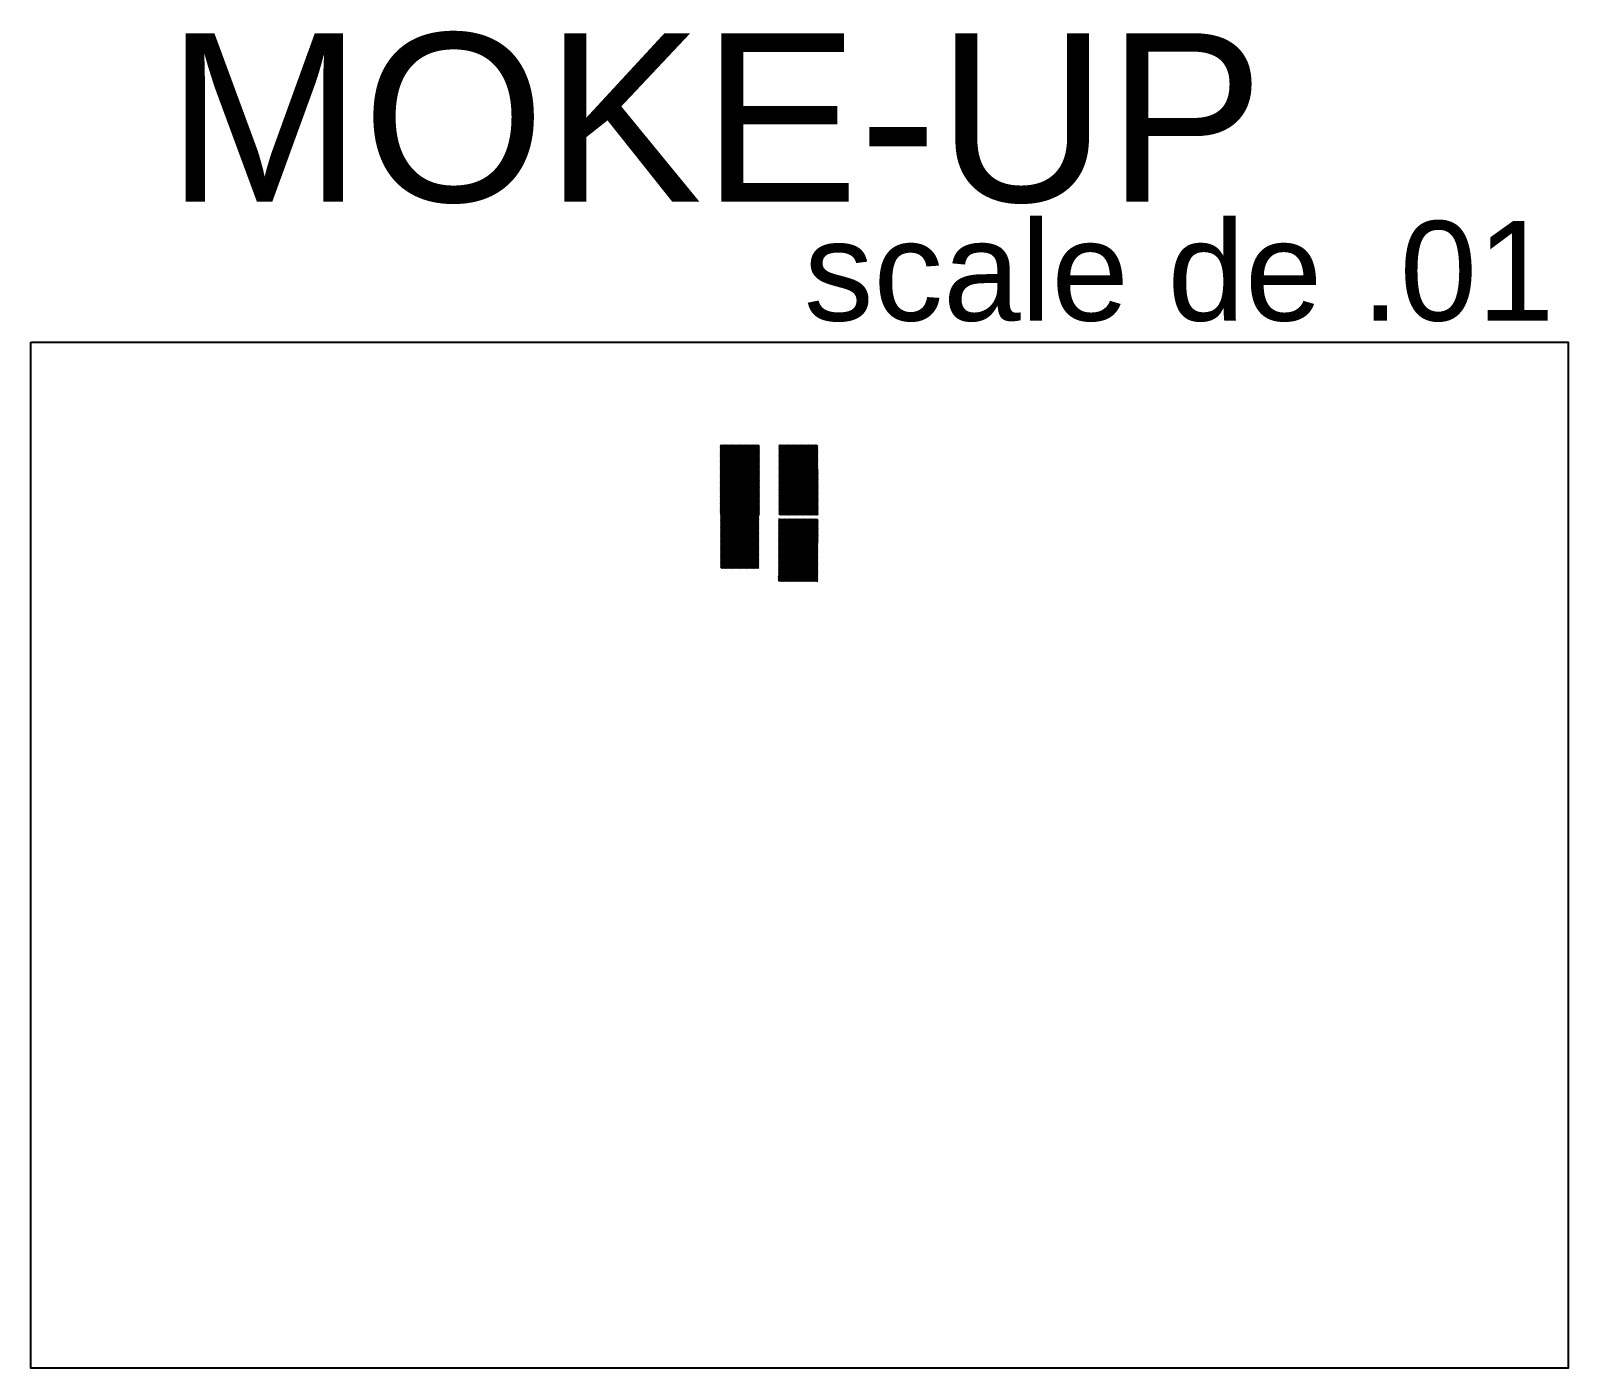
# Model space of a CAD drawing. Header units: metres. Extents: x 2394 to 3264, y 364 to 634.
# Drawn here: x 2952.9 to 3263.7, y 363.8 to 634.1 of the extents above; entities that cross this region are included whole.
import ezdxf

# ---------------------------------------------------------------- set-up
doc = ezdxf.new("R2010")
doc.units = ezdxf.units.M
doc.header["$LTSCALE"] = 5
doc.header["$MEASUREMENT"] = 0
doc.layers.add('HACHURA', color=251, linetype='Continuous')
doc.layers.add('PENA 0.2', color=2, linetype='Continuous')
doc.styles.add('Luana', font='arial.ttf')
doc.styles.get("Standard").update_dxf_attribs({"font": 'arial.ttf'})

msp = doc.modelspace()

# ---------------------------------------------------------------- hatches: boundary and pattern name
at = {"layer": 'HACHURA', "true_color": 0xff6666}
h = msp.add_hatch(dxfattribs=at)
h.set_pattern_fill('ANSI31', color=11, style=0)
h.set_pattern_definition([(45, (3092.32811, 522.8369), (-0.08838835, 0.08838835), [])])
h.paths.add_polyline_path([(3100.191, 550.412), (3092.328, 550.412), (3092.328, 536.31), (3100.191, 536.31)])
h.paths.add_polyline_path([(3100.093, 536.31), (3092.426, 536.31), (3092.426, 525.459), (3100.093, 525.459)])
h.paths.add_polyline_path([(3112.025, 550.412), (3104.162, 550.385), (3104.211, 536.239), (3112.074, 536.267)])
h.paths.add_polyline_path([(3112.065, 535.425), (3104.149, 535.466), (3104.085, 522.877), (3112.001, 522.837)])

# ---------------------------------------------------------------- linework, layer by layer
msp.add_lwpolyline([(2952.9, 571.139), (3263.703, 571.139), (3263.703, 363.795), (2952.9, 363.795)], close=True)

# ---------------------------------------------------------------- texts
at = {"insert": (2980.299, 633.59), "char_height": 34.0388, "attachment_point": 1}
msp.add_mtext_dynamic_manual_height_columns('MOKE-UP', width=511.64343, gutter_width=1, heights=[0], dxfattribs=at)
at = {"layer": 'PENA 0.2', "insert": (3109.192, 595.65), "char_height": 20.14319, "attachment_point": 1, "style": 'Luana'}
msp.add_mtext_dynamic_manual_height_columns('scale de .01', width=511.64343, gutter_width=1, heights=[0], dxfattribs=at)

doc.saveas('drawing.dxf')
